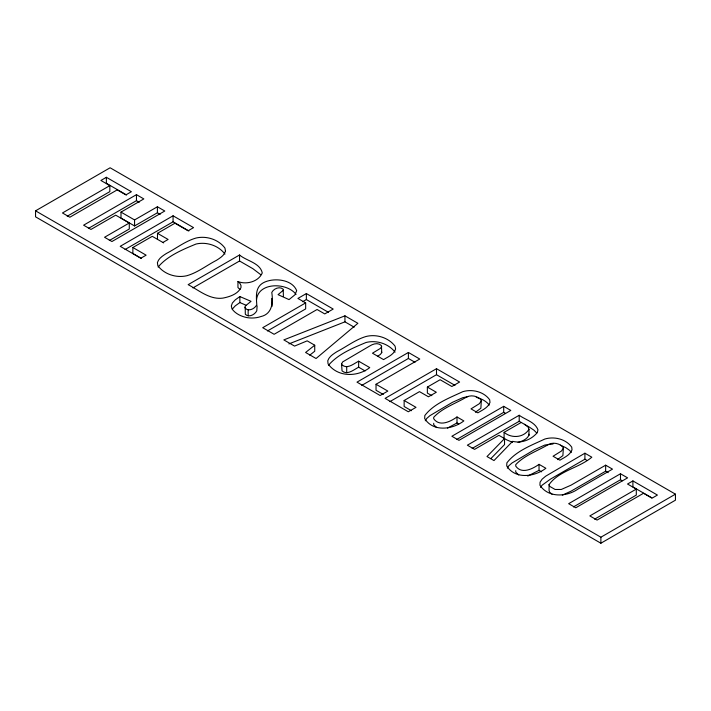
<?xml version="1.0" encoding="UTF-8"?>
<svg xmlns="http://www.w3.org/2000/svg" width="711" height="711" viewBox="0 0 711 711"><rect width="100%" height="100%" fill="white"/><g stroke="black" fill="none" stroke-linecap="round" stroke-linejoin="round"><path stroke-width="1.07" d="M433.719 423.285L433.701 424.751L436.714 427.595M515.759 470.646L515.742 472.113L518.746 474.957M271.78 298.433L272.055 306.37M257.124 305.792L256.804 310.743C254.956 314.618 248.903 317.853 245.322 314.333L245.188 306.121L251.027 301.322L239.865 296.567L235.225 299.882L232.373 303.01L231.324 305.979L231.99 308.876C235.474 313.827 241.358 316.493 247.161 317.63A17.073 9.856 0 0 0 260.866 316.564C272.535 313.942 273.211 302.006 271.78 292.425C273.655 288.586 279.779 286 283.218 289.261L283.387 296.194M481.311 400.791L479.392 403.67L471.011 408.878L477.854 412.833C482.334 410.06 487.986 407.75 489.986 402.47L489.692 399.786C483.871 391.628 472.211 388.855 462.817 391.663C449.485 397.92 433.941 403.626 424.822 415.517L424.68 418.557C433.141 432.27 452.56 429.568 463.848 420.921L456.995 416.966C450.534 421.543 439.602 427.142 433.701 418.743L433.719 417.277C442.5 407.812 455.893 403.501 466.851 396.871C471.429 394.863 476.85 395.938 480.512 399.271L481.311 400.791L480.867 408.238L475.446 412.264M563.352 448.152L561.432 451.032L553.051 456.24L559.895 460.195C564.374 457.422 570.026 455.111 572.017 449.832L571.733 447.157C565.912 438.989 554.251 436.216 544.857 439.025C531.526 445.282 515.982 450.987 506.863 462.879L506.721 465.918C515.182 479.632 534.601 476.93 545.879 468.282L539.036 464.336C532.575 468.905 521.643 474.513 515.742 466.105L515.759 464.638C524.54 455.173 537.934 450.863 548.883 444.233C553.46 442.224 558.89 443.3 562.552 446.632L563.352 448.152L562.899 455.6L557.486 459.626M549.079 484.618C558.642 470.842 579.305 467.882 591.828 457.2L584.913 453.209L545.719 476.157L542.102 479.187L540.084 482.156L539.925 485.169C548.119 498.047 566.756 497.025 578.132 488.972L612.491 469.136L605.648 465.181L570.969 485.204L561.272 489.47L555.095 489.47L549.781 486.404L549.079 484.618L549.079 490.626L549.781 492.412L552.02 494.172M158.118 267.06C167.201 255.996 182.86 249.445 196.076 244.024C206.466 241.607 218.561 245.464 224.952 254.103M328.518 365.241C337.912 354.22 352.727 348.061 366.005 342.498C376.386 339.84 388.544 343.617 395.067 352.176M365.125 370.938L358.646 367.196C353.882 369.596 347.226 375.63 342.035 370.849L341.573 363.863L342.72 361.881L369.818 345.946C373.204 343.777 378.234 342.302 381.425 345.599L381.745 352.612L380.349 354.442L377.621 356.238M425.285 420.779L426.662 418.539L429.924 415.659L452.516 402.284L462.817 397.671L467.936 396.631M524.442 424.28L528.042 426.955L528.984 429.275C523.811 437.852 511.467 438.643 504.09 432.341L504.09 438.349M507.325 468.14L508.703 465.909L511.964 463.021L534.556 449.654L544.857 445.033L553.051 444.002M528.984 429.275L528.984 435.283C526.904 439.345 522.203 441.229 518.043 442.482M540.591 487.426L542.102 485.195L550.554 479.063L584.913 459.217L586.646 460.221M381.745 346.604L380.349 348.434L372.475 353.198L383.585 359.615C388.037 356.806 393.965 354.54 395.609 349.039L395.067 346.168C388.544 337.609 376.386 333.832 366.005 336.499C355.438 339.636 346.621 346.63 336.943 351.661C333.326 354.007 329.202 356.424 327.762 360.753L328.064 363.899C337.583 377.319 357.491 377.248 369.747 367.596L358.646 361.188C353.882 363.588 347.226 369.622 342.035 364.841L341.573 363.863M283.387 290.186L278.063 294.656L289.039 299.607L295.021 294.718L296.683 290.648C292.799 280.872 279.156 278.508 269.745 280.498C255.56 283.547 255.836 292.781 256.804 304.735C254.956 308.61 248.903 311.845 245.322 308.325L244.877 307.294M232.373 309.018L235.225 305.89L239.865 302.566L239.865 296.567M490.821 458.639L504.543 444.588L504.543 438.58L487.008 456.542L493.985 460.568L512.604 441.318C521.554 443.682 531.695 439.522 537.365 432.484L537.96 429.782C534.974 421.943 525.367 419.837 519.199 415.268L467.367 445.193L474.593 449.37L498.909 435.328L506.845 439.931L512.604 442.375M314.733 345.217L305.597 352.469L316.066 358.513L357.882 323.309L344.942 315.835L283.831 339.902L294.558 346.097L307.188 340.853L314.733 345.217L314.733 351.225L309.756 355.18M35.55 210.829L110.116 167.778L675.45 494.163L675.45 500.171L600.884 543.222L35.55 216.837L35.55 210.829L600.884 537.214L675.45 494.163M109.841 185.624L62.461 212.971L69.838 217.228L117.208 189.881L125.891 194.885L131.375 191.721L106.374 177.297L100.9 180.461L109.841 185.624L109.841 191.623L67.198 216.242M160.171 214.358L157.407 212.767L134.566 225.947L120.994 218.117L120.994 212.109L143.835 198.92L136.459 194.663L83.605 225.183L90.981 229.44L115.706 215.157L129.286 222.996L129.286 229.004L109.307 240.531M88.413 228.409L136.459 200.671L139.223 202.262M129.286 222.996L104.553 237.27L111.929 241.527L164.783 211.016L157.407 206.759L134.566 219.939L120.994 212.109M157.478 239.323L157.478 233.315L174.959 223.218L188.077 230.791L193.561 227.627L173.066 215.797L120.212 246.317L140.831 258.217L146.119 255.169L132.868 247.517L132.868 253.525L141.391 258.44M125.02 249.543L173.066 221.805L188.904 230.951M132.868 247.517L152.252 236.328L163.681 242.904M162.89 242.469L168.107 239.456L157.478 233.315M237.954 281.547C246.468 284.924 258.573 281.707 262.261 272.935C260.128 262.777 246.388 260.928 239.545 254.982L188.148 284.658C198.938 290.31 209.754 299.9 222.872 298.113C229.644 296.763 237.696 294.238 240.985 287.635L241.002 285.573L240.025 283.52L237.954 281.547L237.954 287.546L240.025 289.528M192.903 287.919L239.545 260.99L252.929 268.722L260.706 274.65M305.659 302.904L262.706 327.7L274.126 334.294L317.088 309.498L324.758 313.924L333.201 309.054L306.361 293.563L297.918 298.433L305.659 302.904L305.659 308.912L267.478 330.953M302.61 301.731L306.361 299.562L328.411 312.298M376.03 384.269L419.757 359.028L408.398 352.469L356.993 382.145L380.154 395.512L387.833 391.077L376.03 384.269L376.03 390.277L383.3 394.463M361.757 385.398L408.398 358.477L415.02 362.299M431.844 395.68L427.364 393.094L427.364 387.086L440.118 379.727L451.858 386.5L459.599 382.029L436.501 368.698L385.104 398.373L408.327 411.776L416.006 407.35L404.141 400.497L404.141 406.505L411.447 410.718M389.868 401.626L436.501 374.706L454.978 385.371M404.141 400.497L419.499 391.628L428.449 396.791L436.314 392.25L427.364 387.086M458.711 423.969L456.995 422.974L447.459 428.111M503.708 406.328L451.876 436.252L458.977 440.358L510.809 410.434L503.708 406.328L503.708 412.336L456.675 439.487M472.166 448.428L519.199 421.276L529.624 427.302L534.005 430.235L536.796 433.061M504.09 432.341L521.243 422.441M541.604 471.82L539.036 470.344L527.749 476.05M608.216 472.673L605.648 471.189L570.969 491.212L562.33 495.14M620.49 473.757L568.658 503.681L575.768 507.778L627.6 477.854L620.49 473.757L620.49 479.765L573.457 506.916M636.301 489.088L589.846 515.91L597.071 520.079L643.535 493.265L652.04 498.171L657.417 495.069L632.906 480.92L627.529 484.022L636.301 489.088L636.301 495.096L594.583 519.181M288.924 343.902L344.942 321.843L354.185 327.176M476.246 397.342C481.089 398.595 486.28 400.888 489.204 405.119M239.865 302.566L245.953 305.17M560.41 445.184L565.849 447.69L569.751 450.463L571.235 452.489M503.708 412.336L505.485 413.358M620.49 479.765L622.267 480.787M651.765 497.816L632.906 486.928L632.906 480.92M126.567 194.956L106.374 183.305L106.374 177.297M296.078 294.434C287.084 282.32 258.057 281.876 256.529 299.971M381.425 351.607L381.745 352.612M528.851 434.163L528.984 435.283M605.648 465.181L605.648 471.189M600.884 537.214L600.884 543.222M584.913 453.209L584.913 459.217M539.036 464.336L539.036 470.344M519.199 415.268L519.199 421.276M456.995 416.966L456.995 422.974M436.501 368.698L436.501 374.706M408.398 352.469L408.398 358.477M358.646 361.188L358.646 367.196M346.719 366.752L346.719 372.76M344.942 315.835L344.942 321.843M306.361 293.563L306.361 299.562M248.157 309.872L248.157 315.88M239.545 254.982L239.545 260.99M173.066 215.797L173.066 221.805M157.407 206.759L157.407 212.767M136.459 194.663L136.459 200.671M134.566 219.939L134.566 225.947M225.476 251.179C224.241 255.569 220.081 257.96 216.508 260.297C206.643 265.39 197.685 272.615 186.877 275.717C176.444 278.205 164.241 274.384 157.815 265.683L157.407 262.581C158.731 258.226 162.846 255.782 166.445 253.445C176.319 248.352 185.269 241.118 196.076 238.025C206.466 235.599 218.561 239.456 224.952 248.095L225.476 251.179"/></g></svg>
